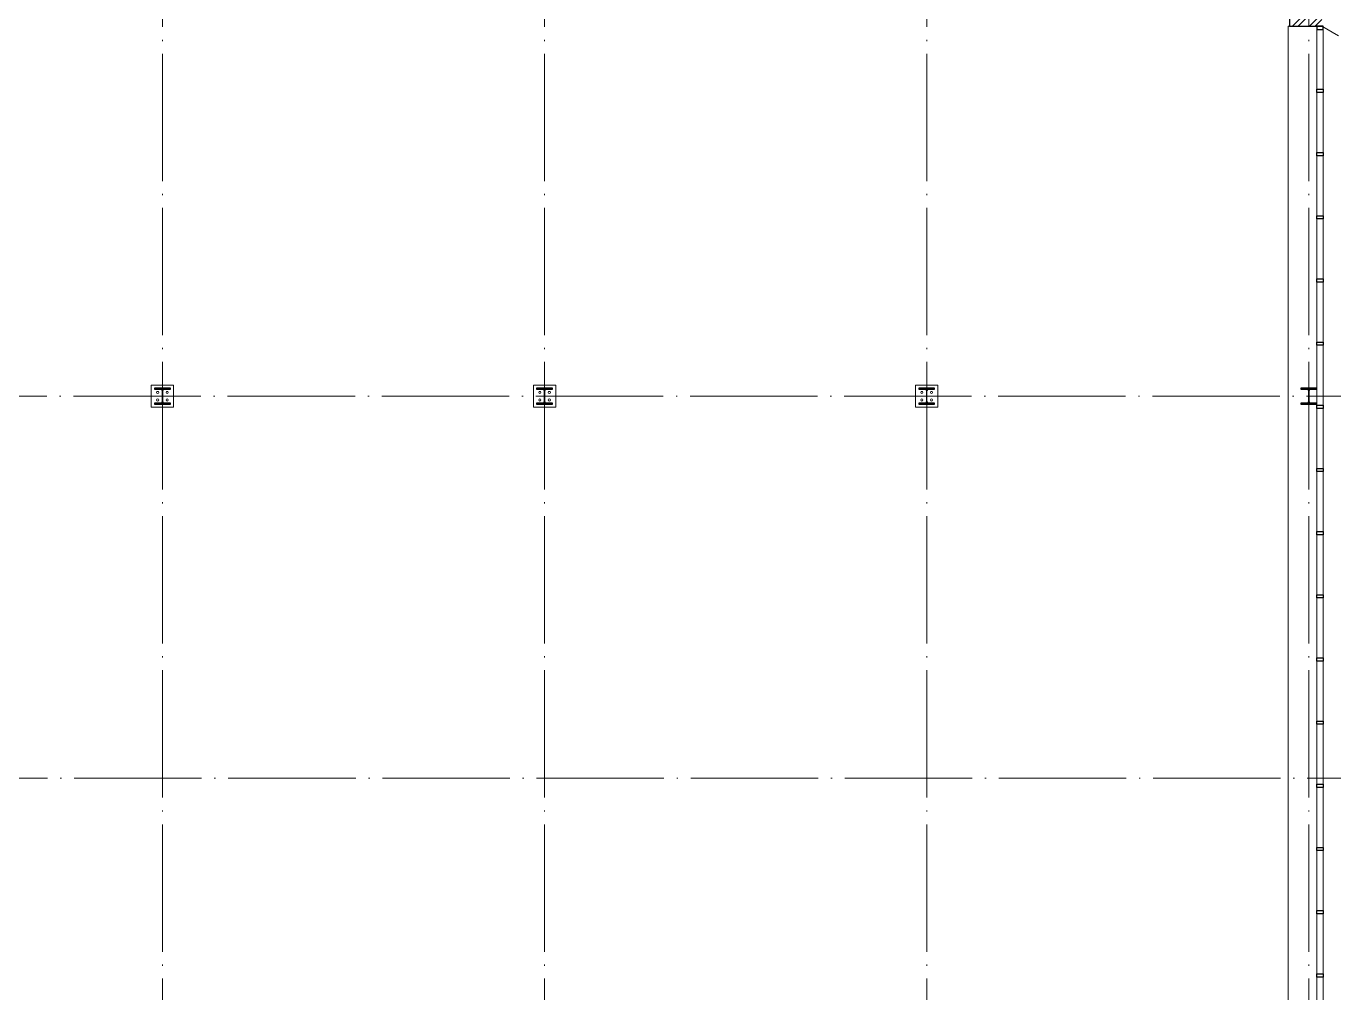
# Model space of a CAD drawing. Extents: x -965262 to 1142518, y -357520 to 71675.
# Drawn here: x -702347 to -681815, y -184721 to -169542 of the extents above; entities that cross this region are included whole.
import ezdxf

# ---------------------------------------------------------------- set-up
doc = ezdxf.new("R2010")
doc.units = 0
doc.header["$LTSCALE"] = 10
doc.linetypes.add('DOTE', pattern=[2.42, 2, -0.2, 0.02, -0.2])
doc.layers.get('0').update_dxf_attribs({"linetype": 'CONTINUOUS', "lineweight": 30})
doc.layers.add('DOTE', color=7, linetype='DOTE', lineweight=9)

msp = doc.modelspace()

# ---------------------------------------------------------------- hatches: boundary and pattern name
at = {"lineweight": 15}
h = msp.add_hatch(dxfattribs=at)
h.set_pattern_fill('ANSI32', color=1, scale=20)
h.set_pattern_definition([(45, (-676075.17, -166923.59), (-134.704, 134.704), []), (45, (-675985.36, -166923.59), (-134.704, 134.704), [])])
h.paths.add_polyline_path([(-675872.4, -166912.1), (-676252.4, -166912.1), (-676252.4, -166932.1), (-675872.4, -166932.1)], flags=17)
h.paths.add_polyline_path([(-675872.4, -168912.1), (-676252.4, -168912.1), (-676252.4, -168932.1), (-675872.4, -168932.1)])
h.paths.add_polyline_path([(-682132.4, -166662.1), (-681872.4, -166662.1), (-681872.4, -166282.1), (-682512.4, -166282.1), (-682512.4, -167562.1), (-682132.4, -167562.1)])
h.paths.add_polyline_path([(-682512.4, -169542.1), (-682082.4, -169542.1), (-682082.4, -169542.1), (-682002.4, -169542.1), (-682002.4, -169162.1), (-682132.4, -169162.1), (-682132.4, -168772.1), (-682512.4, -168772.1)])
h.paths.add_polyline_path([(-675872.4, -169542.1), (-675872.4, -168932.1), (-676252.4, -168932.1), (-676252.4, -169162.1), (-680792.4, -169162.1), (-680792.4, -169542.1)])
h.paths.add_polyline_path([(-676332.4, -169463.1), (-676231.9, -169463.1, 0.4142136), (-676211.9, -169443.1), (-676211.9, -169261.1, 0.4142136), (-676231.9, -169241.1), (-676332.4, -169241.1), (-676332.4, -169227.1), (-676082.4, -169227.1), (-676082.4, -169241.1), (-676182.9, -169241.1, 0.4142136), (-676202.9, -169261.1), (-676202.9, -169443.1, 0.4142136), (-676182.9, -169463.1), (-676082.4, -169463.1), (-676082.4, -169477.1), (-676332.4, -169477.1)], flags=16)
h.paths.add_polyline_path([(-680962.4, -166282.1), (-680962.4, -166662.1), (-676252.4, -166662.1), (-676252.4, -166932.1), (-675872.4, -166932.1), (-675872.4, -166282.1)])

# ---------------------------------------------------------------- linework, layer by layer
at = {"color": 1, "lineweight": 30}
for p, q in [((-682512.4, -168772.1, -3259.8), (-682512.4, -169542.1, -3259.8)), ((-682512.4, -169542.1, -3259.8), (-682002.4, -169542.1, -3259.8))]:
    msp.add_line(p, q, dxfattribs=at)
at = {"lineweight": 15}
for p, q in [((-682532.4, -199352.1, -3259.8), (-682532.4, -169542.1, -3259.8)), ((-682532.4, -169542.1, -3259.8), (-682512.4, -169542.1, -3259.8)), ((-682002.4, -169542.1, -3259.8), (-681742.6, -169692.1, -3259.8)), ((-700382.4, -175527.1, -3259.8), (-700382.4, -175177.1, -3259.8)), ((-700382.4, -175177.1, -3259.8), (-700032.4, -175177.1, -3259.8)), ((-700032.4, -175177.1, -3259.8), (-700032.4, -175527.1, -3259.8)), ((-694382.4, -175527.1, -3259.8), (-694382.4, -175177.1, -3259.8)), ((-694382.4, -175177.1, -3259.8), (-694032.4, -175177.1, -3259.8)), ((-694032.4, -175177.1, -3259.8), (-694032.4, -175527.1, -3259.8)), ((-688382.4, -175527.1, -3259.8), (-688382.4, -175177.1, -3259.8)), ((-688382.4, -175177.1, -3259.8), (-688032.4, -175177.1, -3259.8)), ((-688032.4, -175177.1, -3259.8), (-688032.4, -175527.1, -3259.8)), ((-700032.4, -175527.1, -3259.8), (-700382.4, -175527.1, -3259.8)), ((-694032.4, -175527.1, -3259.8), (-694382.4, -175527.1, -3259.8)), ((-688032.4, -175527.1, -3259.8), (-688382.4, -175527.1, -3259.8))]:
    msp.add_line(p, q, dxfattribs=at)
at = {"color": 3, "lineweight": 15}
for p, q in [((-682082.4, -199302.1, -3259.8), (-682082.4, -169592.1, -3259.8)), ((-681982.4, -199302.1, -3259.8), (-681982.4, -169592.1, -3259.8))]:
    msp.add_line(p, q, dxfattribs=at)
at = {"lineweight": 30}
for p, q in [((-700332.4, -175227.1, -3259.8), (-700332.4, -175241.1, -3259.8)), ((-700082.4, -175227.1, -3259.8), (-700332.4, -175227.1, -3259.8)), ((-700332.4, -175241.1, -3259.8), (-700231.9, -175241.1, -3259.8)), ((-700211.9, -175261.1, -3259.8), (-700211.9, -175443.1, -3259.8)), ((-700202.9, -175443.1, -3259.8), (-700202.9, -175261.1, -3259.8)), ((-700182.9, -175241.1, -3259.8), (-700082.4, -175241.1, -3259.8)), ((-700082.4, -175241.1, -3259.8), (-700082.4, -175227.1, -3259.8)), ((-694332.4, -175227.1, -3259.8), (-694332.4, -175241.1, -3259.8)), ((-694082.4, -175227.1, -3259.8), (-694332.4, -175227.1, -3259.8)), ((-694332.4, -175241.1, -3259.8), (-694231.9, -175241.1, -3259.8)), ((-694211.9, -175261.1, -3259.8), (-694211.9, -175443.1, -3259.8)), ((-694202.9, -175443.1, -3259.8), (-694202.9, -175261.1, -3259.8)), ((-694182.9, -175241.1, -3259.8), (-694082.4, -175241.1, -3259.8)), ((-694082.4, -175241.1, -3259.8), (-694082.4, -175227.1, -3259.8)), ((-688332.4, -175227.1, -3259.8), (-688332.4, -175241.1, -3259.8)), ((-688082.4, -175227.1, -3259.8), (-688332.4, -175227.1, -3259.8)), ((-688332.4, -175241.1, -3259.8), (-688231.9, -175241.1, -3259.8)), ((-688211.9, -175261.1, -3259.8), (-688211.9, -175443.1, -3259.8)), ((-688202.9, -175443.1, -3259.8), (-688202.9, -175261.1, -3259.8)), ((-688182.9, -175241.1, -3259.8), (-688082.4, -175241.1, -3259.8)), ((-688082.4, -175241.1, -3259.8), (-688082.4, -175227.1, -3259.8)), ((-682332.4, -175227.1, -3259.8), (-682332.4, -175241.1, -3259.8)), ((-682082.4, -175227.1, -3259.8), (-682332.4, -175227.1, -3259.8)), ((-682332.4, -175241.1, -3259.8), (-682231.9, -175241.1, -3259.8)), ((-682211.9, -175261.1, -3259.8), (-682211.9, -175443.1, -3259.8)), ((-682202.9, -175443.1, -3259.8), (-682202.9, -175261.1, -3259.8)), ((-682182.9, -175241.1, -3259.8), (-682082.4, -175241.1, -3259.8)), ((-682082.4, -175241.1, -3259.8), (-682082.4, -175227.1, -3259.8)), ((-700332.4, -175463.1, -3259.8), (-700332.4, -175477.1, -3259.8)), ((-700231.9, -175463.1, -3259.8), (-700332.4, -175463.1, -3259.8)), ((-700332.4, -175477.1, -3259.8), (-700082.4, -175477.1, -3259.8)), ((-700082.4, -175463.1, -3259.8), (-700182.9, -175463.1, -3259.8)), ((-700082.4, -175477.1, -3259.8), (-700082.4, -175463.1, -3259.8)), ((-694332.4, -175463.1, -3259.8), (-694332.4, -175477.1, -3259.8)), ((-694231.9, -175463.1, -3259.8), (-694332.4, -175463.1, -3259.8)), ((-694332.4, -175477.1, -3259.8), (-694082.4, -175477.1, -3259.8)), ((-694082.4, -175463.1, -3259.8), (-694182.9, -175463.1, -3259.8)), ((-694082.4, -175477.1, -3259.8), (-694082.4, -175463.1, -3259.8)), ((-688332.4, -175463.1, -3259.8), (-688332.4, -175477.1, -3259.8)), ((-688231.9, -175463.1, -3259.8), (-688332.4, -175463.1, -3259.8)), ((-688332.4, -175477.1, -3259.8), (-688082.4, -175477.1, -3259.8)), ((-688082.4, -175463.1, -3259.8), (-688182.9, -175463.1, -3259.8)), ((-688082.4, -175477.1, -3259.8), (-688082.4, -175463.1, -3259.8)), ((-682332.4, -175463.1, -3259.8), (-682332.4, -175477.1, -3259.8)), ((-682231.9, -175463.1, -3259.8), (-682332.4, -175463.1, -3259.8)), ((-682332.4, -175477.1, -3259.8), (-682082.4, -175477.1, -3259.8)), ((-682082.4, -175463.1, -3259.8), (-682182.9, -175463.1, -3259.8)), ((-682082.4, -175477.1, -3259.8), (-682082.4, -175463.1, -3259.8))]:
    msp.add_line(p, q, dxfattribs=at)
at = {"color": 3}
for points, elevation in [([(-682082.4, -169542.1), (-682082.4, -169592.1), (-681982.4, -169592.1), (-681982.4, -169542.1)], -4711.1), ([(-682082.4, -170584.1), (-682082.4, -170534.1), (-681982.4, -170534.1), (-681982.4, -170584.1)], -3259.8), ([(-682082.4, -171576.1), (-682082.4, -171526.1), (-681982.4, -171526.1), (-681982.4, -171576.1)], -3259.8), ([(-682082.4, -172568.1), (-682082.4, -172518.1), (-681982.4, -172518.1), (-681982.4, -172568.1)], -3259.8), ([(-682082.4, -173560.1), (-682082.4, -173510.1), (-681982.4, -173510.1), (-681982.4, -173560.1)], -3259.8), ([(-682082.4, -174552.1), (-682082.4, -174502.1), (-681982.4, -174502.1), (-681982.4, -174552.1)], -3259.8), ([(-682082.4, -175544.1), (-682082.4, -175494.1), (-681982.4, -175494.1), (-681982.4, -175544.1)], -3259.8), ([(-682082.4, -176536.1), (-682082.4, -176486.1), (-681982.4, -176486.1), (-681982.4, -176536.1)], -3259.8), ([(-682082.4, -177528.1), (-682082.4, -177478.1), (-681982.4, -177478.1), (-681982.4, -177528.1)], -3259.8), ([(-682082.4, -178520.1), (-682082.4, -178470.1), (-681982.4, -178470.1), (-681982.4, -178520.1)], -3259.8), ([(-682082.4, -179512.1), (-682082.4, -179462.1), (-681982.4, -179462.1), (-681982.4, -179512.1)], -3259.8), ([(-682082.4, -180504.1), (-682082.4, -180454.1), (-681982.4, -180454.1), (-681982.4, -180504.1)], -3259.8), ([(-682082.4, -181496.1), (-682082.4, -181446.1), (-681982.4, -181446.1), (-681982.4, -181496.1)], -3259.8), ([(-682082.4, -182488.1), (-682082.4, -182438.1), (-681982.4, -182438.1), (-681982.4, -182488.1)], -3259.8), ([(-682082.4, -183480.1), (-682082.4, -183430.1), (-681982.4, -183430.1), (-681982.4, -183480.1)], -3259.8), ([(-682082.4, -184472.1), (-682082.4, -184422.1), (-681982.4, -184422.1), (-681982.4, -184472.1)], -3259.8)]:
    msp.add_lwpolyline(points, close=True, dxfattribs=dict(at, elevation=elevation))
at = {"lineweight": 15}
for centre in [(-700282.4, -175292.1, -3259.8), (-700132.4, -175292.1, -3259.8), (-694282.4, -175292.1, -3259.8), (-694132.4, -175292.1, -3259.8), (-688282.4, -175292.1, -3259.8), (-688132.4, -175292.1, -3259.8), (-700282.4, -175412.1, -3259.8), (-700132.4, -175412.1, -3259.8), (-694282.4, -175412.1, -3259.8), (-694132.4, -175412.1, -3259.8), (-688282.4, -175412.1, -3259.8), (-688132.4, -175412.1, -3259.8)]:
    msp.add_circle(centre, 16, dxfattribs=at)
at = {"lineweight": 30}
for centre, start, end in [((-700231.9, -175261.1, -3259.8), 0, 90), ((-700182.9, -175261.1, -3259.8), 90, 180), ((-694231.9, -175261.1, -3259.8), 0, 90), ((-694182.9, -175261.1, -3259.8), 90, 180), ((-688231.9, -175261.1, -3259.8), 0, 90), ((-688182.9, -175261.1, -3259.8), 90, 180), ((-682231.9, -175261.1, -3259.8), 0, 90), ((-682182.9, -175261.1, -3259.8), 90, 180), ((-700231.9, -175443.1, -3259.8), 270, 0), ((-700182.9, -175443.1, -3259.8), 180, 270), ((-694231.9, -175443.1, -3259.8), 270, 0), ((-694182.9, -175443.1, -3259.8), 180, 270), ((-688231.9, -175443.1, -3259.8), 270, 0), ((-688182.9, -175443.1, -3259.8), 180, 270), ((-682231.9, -175443.1, -3259.8), 270, 0), ((-682182.9, -175443.1, -3259.8), 180, 270)]:
    msp.add_arc(centre, 20, start, end, dxfattribs=at)
at = {"layer": 'DOTE', "ltscale": 100, "extrusion": (0, -1, 0)}
for p, q in [((-700207.4, -162715.3, -4711.1), (-700207.4, -237887.4, -4711.1)), ((-694207.4, -162715.3, -4711.1), (-694207.4, -237887.4, -4711.1)), ((-688207.4, -162715.3, -4711.1), (-688207.4, -237887.4, -4711.1)), ((-682207.4, -162715.3, -4711.1), (-682207.4, -237887.4, -4711.1))]:
    msp.add_line(p, q, dxfattribs=at)
at = {"layer": 'DOTE', "ltscale": 100}
for p, q in [((-675403.7, -175352.1, -4711.1), (-728562.7, -175352.1, -4711.1)), ((-675393.2, -181352.1, -4711.1), (-728562.7, -181352.1, -4711.1))]:
    msp.add_line(p, q, dxfattribs=at)

doc.saveas('drawing.dxf')
